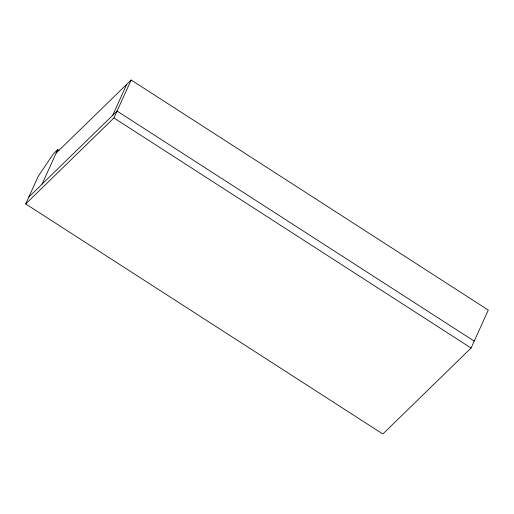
<?xml version="1.0" encoding="UTF-8"?>
<svg xmlns="http://www.w3.org/2000/svg" width="514" height="514" viewBox="0 0 514 514"><rect width="100%" height="100%" fill="white"/><g stroke="black" fill="none" stroke-linecap="round" stroke-linejoin="round"><path stroke-width="0.77" d="M56.154 153.076L131.16 80.004L488.3 310.07L471.081 348.029L382.84 433.996L25.7 203.929L38.222 176.321L53.308 153.924L57.722 149.625L59.046 150.473M42.064 184.134L57.722 149.625M112.662 115.361L126.746 84.302M25.7 203.929L113.941 117.963L131.16 80.004M28.829 197.029L117.07 111.063L474.21 341.129M113.941 117.963L471.081 348.029"/></g></svg>
